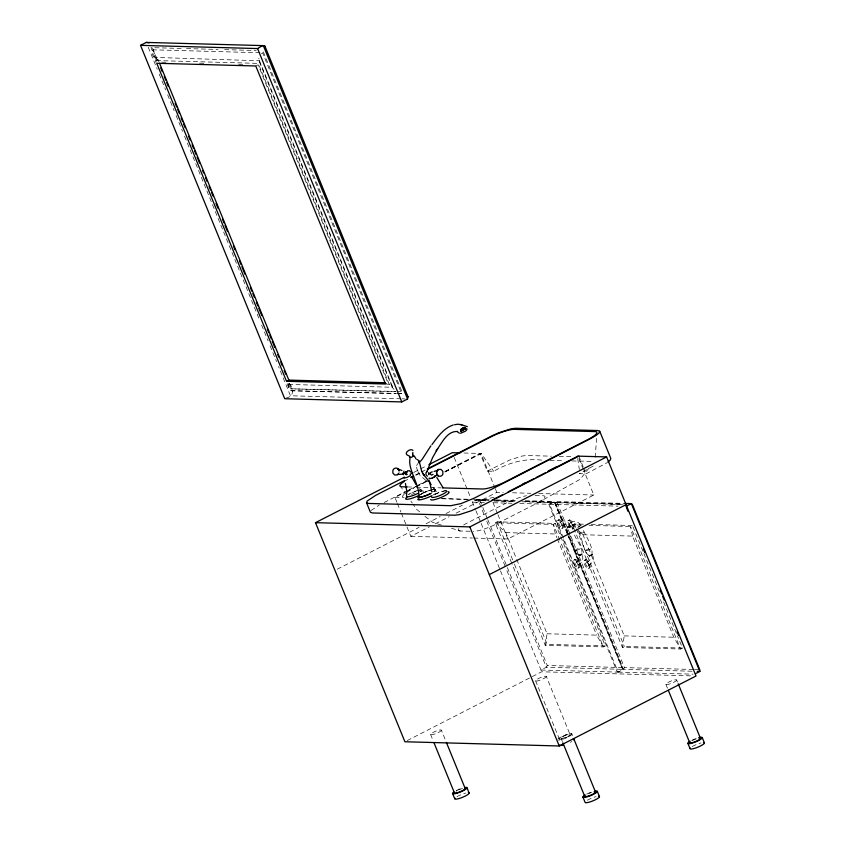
<?xml version="1.0" encoding="UTF-8"?>
<svg xmlns="http://www.w3.org/2000/svg" width="845" height="845" viewBox="0 0 845 845"><rect width="100%" height="100%" fill="white"/><g stroke="black" fill="none" stroke-linecap="round" stroke-linejoin="round"><path stroke-width="0.63" stroke-dasharray="4.22 3.17" d="M595.281 457.272L596.549 437.911M568.516 533.512C573.459 538.17 572.487 554.383 580.378 555.482C586.462 549.82 573.153 537.938 573.882 531.463M578.318 531.642C582.342 534.822 583.483 558.07 591.68 555.397C594.014 546.852 585.395 536.057 582.089 527.607M572.836 529.435C572.361 523.361 564.016 526.593 567.851 531.357M416.627 465.627L417.736 463.641M516.739 559.443L547.074 633.771L545.247 645.327L603.383 646.911L605.284 645.939L555.292 523.414L497.156 521.819L495.244 522.801L511.584 562.833M577.209 529.382L582.976 534.737L624.254 635.884L622.416 647.439L680.552 649.023L682.464 648.052L677.51 635.915M461.286 432.228L460.261 429.82L462.754 427.676M463.905 428.257L462.574 428.816M463.356 428.859L464.285 427.686M289.328 383.482L288.62 384.422A12.992 6.211 -40.7 0 0 288.377 386.45L288.8 387.982L290.247 388.795L395.587 391.679M460.567 430.126L461.824 431.679L461.222 432.228L459.86 430.538L461.476 428.911L462.479 430.295L461.19 431.172L460.124 429.873L461.75 430.992L460.747 429.609M464.655 427.982L464.032 428.246M462.595 431.404L464.676 428.531M588.933 468.109L580.23 479.242L535.888 503.778L496.818 523.773A18.674 3.623 -22.2 0 1 473.327 531.357M404.628 493.596L402.336 496.353L404.406 497.536M567.523 527.259L568.115 526.583M569.995 526.329C573.111 526.266 564.713 529.266 568.093 527.058C574.019 524.925 563.256 517.689 560.298 522.474M570.438 525.981L567.164 527.238M579.015 555.45L581.867 554.542L581.117 555.112M589.229 556.021L590.201 555.366M586.958 562.464L590.021 559.823L589.44 555.936L592.598 554.162L588.785 555.63L589.683 555.651M592.155 554.732L591.574 555.397M464.581 427.94L462.088 430.094L460.05 430.57M525.284 501.455L555.133 502.268L622.585 667.55L622.67 669.335L617.262 672.102L540.948 670.011L546.356 667.244L622.67 669.335L568.072 535.55M462.542 428.764L463.556 430.221L465.088 429.154L463.556 427.19M259.975 52.739L152.966 49.813C149.766 53.605 155.702 58.611 155.913 62.445M461 428.89L463.842 428.869L461 428.89L462.004 430.274L463.43 430.189M460.282 430.844L461.497 430.147M462.416 428.098L463.229 427.654L464.972 428.837L465.627 428.309L464.56 426.926M261.538 53.636L262.584 52.812L400.836 391.594L399.537 391.784M371.082 510.517L379.458 504.93M622.585 667.55L547.306 665.49L546.356 667.244L506.155 568.727M693.27 669.483L624.476 667.603L623.525 669.356L618.117 672.124L549.63 504.285L555.028 501.518L624.772 503.419M156.663 61.072L155.174 57.418L156.811 57.978A4.193 3.179 3.1 0 1 157.793 59.034L157.751 60.618L258.253 63.375L259.373 61.812A4.193 2.007 -40.7 0 0 259.457 60.787L155.174 57.418A12.992 9.865 3.1 0 1 153.272 55.369L152.427 53.89M461.476 428.806L462.384 427.823L463.292 429.577M462.49 430.189L464.856 428.975M462.321 430.696L464.37 429.228M462.564 430.728L465.891 428.795M462.585 429.851L463.356 428.964L461.613 430.094M465.289 429.017L465.986 428.563L464.982 427.179M463.578 430.2L465.088 429.207M406.646 492.36L413.701 488.03M420.039 494.79L422.373 493.406M577.864 527.248L580.124 526.245M578.033 527.206L579.3 526.551M593.148 466.07L579.364 473.665L586.029 473.844L607.08 462.733M444.966 471.415L480.066 453.459L487.28 471.14L493.691 471.32C508.722 462.511 525.96 457.726 543.441 460.388M255.781 65.984L258.105 64.79L387.887 382.817L385.563 384.01M285.885 398.132C293.796 396.611 294.324 389.513 289.571 383.799M413.691 472.439L419.532 469.44M420.704 468.848L426.545 465.859M415.539 474.964L420.24 472.556M421.412 471.954L426.112 469.556M416.046 475.165L423.049 471.573M384.137 502.543L407.533 490.565M408.705 489.973L416.891 485.78M418.064 485.178L426.25 480.995M396.939 502.321L394.953 497.462L405.41 492.117M406.572 491.526L414.705 487.364M415.867 486.762L426.324 481.418M444.914 471.911L480.921 453.48L494.8 487.491M416.036 486.847L426.514 481.481M445.135 471.954L481.217 453.49L493.691 471.32M487.28 471.14L509.619 460.06L522.136 456.025L526.541 455.497L551.352 456.173M337.303 569.181L419.131 527.312M426.144 523.731L440.171 516.548M446.012 513.559L462.384 505.183M401.407 513.253L410.818 536.332L429.408 526.826M435.217 523.858L449.16 516.717M456.12 513.158L496.786 492.35L503.335 492.529M519.823 503.462L548.764 504.254L554.172 501.486L567.576 534.325M473.76 538.054L507.856 538.994L593.813 495.012L583.906 470.718M558.186 520.129L559.136 519.643M555.292 523.414L553.38 524.396L495.244 522.801L505.806 532.625L516.242 558.218M568.653 520.414L569.604 519.928M561.45 525.294A1.553 0.613 62.9 0 0 561.175 523.192A1.553 0.613 62.9 0 0 559.992 523.161A1.553 0.613 62.9 0 0 561.45 525.294L565.389 524.333L567.354 527.164M570.755 522.759C574.304 519.781 579.786 521.893 580.705 526.34M561.65 528.611A4.669 1.848 62.9 0 0 560.837 522.305A4.669 1.848 62.9 0 0 557.267 522.199A4.669 1.848 62.9 0 0 561.65 528.611L562.601 528.125A4.669 1.848 62.9 0 0 561.788 521.809A4.669 1.848 62.9 0 0 558.228 521.714A4.669 1.848 62.9 0 0 562.601 528.125M583.367 524.185L574.325 523.932L572.414 524.914L622.416 647.439L624.328 646.457L682.464 648.052M571.907 525.579A1.553 0.613 62.9 0 0 571.643 523.477A1.553 0.613 62.9 0 0 570.449 523.446A1.553 0.613 62.9 0 0 571.907 525.579L575.846 524.618L577.822 527.449M572.107 528.896A4.669 1.848 62.9 0 0 571.294 522.59A4.669 1.848 62.9 0 0 567.734 522.485A4.669 1.848 62.9 0 0 572.107 528.896L573.068 528.41A4.669 1.848 62.9 0 0 572.245 522.094A4.669 1.848 62.9 0 0 568.685 521.999A4.669 1.848 62.9 0 0 573.068 528.41M574.389 559.834L575.35 559.348M576.501 562.178L579.564 559.538L579.152 555.746M584.856 560.119L585.807 559.633M577.653 564.999A1.553 0.613 62.9 0 0 577.378 562.897A1.553 0.613 62.9 0 0 576.195 562.865A1.553 0.613 62.9 0 0 577.653 564.999C581.983 563.678 584.307 558.545 581.867 554.542M577.853 568.315A4.669 1.848 62.9 0 0 577.04 562.01A4.669 1.848 62.9 0 0 573.47 561.904A4.669 1.848 62.9 0 0 577.853 568.315L578.804 567.829A4.669 1.848 62.9 0 0 577.991 561.513A4.669 1.848 62.9 0 0 574.431 561.418A4.669 1.848 62.9 0 0 578.804 567.829M588.109 565.284A1.553 0.613 62.9 0 0 587.845 563.182A1.553 0.613 62.9 0 0 586.652 563.15A1.553 0.613 62.9 0 0 588.109 565.284C592.451 563.964 594.774 558.83 592.334 554.827M588.31 568.601A4.669 1.848 62.9 0 0 587.497 562.295A4.669 1.848 62.9 0 0 583.937 562.189A4.669 1.848 62.9 0 0 588.31 568.601L589.271 568.115A4.669 1.848 62.9 0 0 588.458 561.798A4.669 1.848 62.9 0 0 584.888 561.703A4.669 1.848 62.9 0 0 589.271 568.115M605.284 645.939L547.159 644.344L545.247 645.327L512.081 564.048M407.248 740.558L531.156 677.162M532.318 676.57L541.677 671.786L693.375 675.937M422.299 493.427L431.288 489.973M568.748 526.995L569.583 526.625M579.638 555.07L582.089 554.457M590.095 555.355L591.764 554.721M462.405 428.816L463.43 430.327M460.124 429.873L461.37 428.901L462.373 430.285M461.286 430.57L463.261 427.739L464.264 429.123M288.018 383.398L291.007 390.728L396.189 393.421M432.936 487.628L437.013 491.822M416.226 490.966L408.515 494.462A8.144 1.584 -22.2 0 1 418.074 490.396M579.67 555.672L580.388 555.44M590.93 555.038L592.546 554.742M494.05 497.251L483.129 499.691L476.569 499.511M395.618 391.446L290.247 388.795M397.562 393.643L403.403 393.612M461.592 430.02C459.384 430.517 463.62 427.327 463.292 430.39M524.882 501.539L555.133 502.268M484.301 502.49L472.45 502.173L477.858 499.406L479.411 500.303L488.938 500.462M568.431 534.357L555.028 501.518L556.58 502.416L623.219 504.138M394.066 389.344A12.992 9.865 3.1 0 1 392.238 387.263L392.143 385.911A4.193 3.179 3.1 0 0 391.193 384.834L389.218 384.285L258.253 63.375M418.138 490.353L421.074 489.92L424.021 491.653M445.959 490.618L439.411 492.265L433.612 495.149A8.144 1.584 -22.2 0 1 445.843 490.681M569.562 526.034L570.248 526.055M590.127 555.957L589.44 555.936M549.926 460.514L564.196 460.789M571.98 460.947L592.746 461.359M181.242 48.45L150.98 47.616L156.462 61.051M186.502 48.587L218.073 49.454M224.654 49.633L256.225 50.499M161.68 62.15L168.197 62.329M199.473 63.185L205.979 63.364M238.565 64.262L245.082 64.442M386.609 384.211L389.545 384.221M288.62 384.422L392.238 387.263L258.792 60.248A12.992 6.211 -40.7 0 1 258.961 58.263M396.918 391.488L400.836 391.594M397.509 393.453L404.111 393.633M291.007 390.728L396.242 393.601M400.952 398.808L290.479 395.777L278.544 366.54M402.262 398.84L404.892 398.914M463.989 453.015L481.217 453.49M559.189 456.395L572.245 456.754M407.205 486.921L415.011 487.132M416.31 487.174L429.302 487.523M430.601 487.565L441.005 487.85M512.514 492.783L530.871 493.29M538.74 493.501L593.813 495.012M535.086 495.529L542.923 495.74A18.674 3.623 -22.2 0 1 535.888 503.778M488.389 499.691L477.858 499.406L484.808 516.432M496.279 499.902L517.33 500.483M525.231 500.694L554.172 501.486L567.671 534.822M441.143 498.539L467.38 499.258M394.953 497.462L404.132 497.716M442.157 498.761L468.383 499.479M473.633 499.617L489.371 500.05M496.733 500.673L514.901 501.169M479.411 500.303L488.505 500.546M493.702 500.694L515.788 501.296M556.58 502.416L622.849 504.222M474.372 500.472L487.565 500.832M494.156 501.011L515.27 501.592M521.861 501.772L626.071 504.623M493.512 502.743L511.922 503.25M549.63 504.285L618.044 506.155M591.12 524.396L632.461 525.527L630.55 526.509L589.208 525.368M581.455 525.157L572.414 524.914L576.258 528.484M451.494 528.241L460.261 530.998L472.017 531.325M505.806 532.625L555.366 533.987L556.855 537.642M582.976 534.737L632.535 536.1L673.814 637.246L680.552 649.023L630.55 526.509L632.535 536.1M410.818 536.332L472.45 538.022M547.074 633.771L596.644 635.134L603.383 646.911L560.309 541.37M624.254 635.884L673.814 637.246M694.569 669.525L699.755 669.662M691.949 671.236L623.525 669.356L568.928 535.572M618.117 672.124L693.122 674.183M441.47 525.104L432.693 522.347L424.665 516.115M291.937 390.57L292.56 391.129M434.298 489.551L435.344 490.142M426.112 480.583L427.052 481.132M425.753 480.319L420.102 475.365L417.631 471.362M419.712 511.901L416.733 509.377L413.078 504.201M419.447 488.59L421.666 490.501M433.918 488.178L435.45 489.973M434.478 489.498L435.608 490.861M464.623 426.926L465.986 428.616M463.673 427.147L465.035 428.848M464.148 429.175L463.144 427.792L462.363 428.214L461.581 428.806L462.585 430.189M462.426 429.661L463.588 431.235M460.757 429.947L461.771 431.372M399.938 485.6L405.78 493.871M410.892 501.106L412.349 503.166M418.011 471.077L416.86 468.795L416.606 465.775M632.958 526.741L643.351 552.218M643.848 553.433L660.177 593.465M663.652 601.957L677.014 634.711M676.708 680.109A5.841 1.13 -22.2 0 1 668.437 684.334A5.841 1.13 -22.2 0 1 668.712 682.116A5.841 1.13 -22.2 0 1 676.708 680.109L677.701 682.538M578.814 456.163L583.145 466.778M583.62 467.95L586.029 473.844M578.941 458.571L583.409 469.503M665.871 684.27L667.856 689.129M574.325 523.932L575.804 527.576M576.301 528.79L624.328 646.457M557.024 502.321L624.476 667.603M568.167 536.047L622.342 668.807M548.764 504.254L562.664 538.318M563.161 539.532L617.262 672.102M559.812 540.166L553.38 524.396L555.366 533.987M557.351 538.856L596.644 635.134M495.297 488.706L496.786 492.35M492.984 502.553L497.441 513.485M497.937 514.7L507.856 538.994M497.156 521.819L513.982 563.066M514.478 564.28L547.159 644.344M479.854 500.208L482.337 506.282M482.833 507.507L487.29 518.439M487.787 519.654L547.306 665.49M486.794 521.291L505.659 567.513M571.748 733.809A5.841 1.13 -22.2 0 1 563.478 738.044A5.841 1.13 -22.2 0 1 563.752 735.815A5.841 1.13 -22.2 0 1 571.748 733.809L573.227 737.453M546.377 676.539A5.841 1.13 -22.2 0 1 538.107 680.764A5.841 1.13 -22.2 0 1 538.381 678.546A5.841 1.13 -22.2 0 1 546.377 676.539L570.164 734.844A5.841 1.13 -22.2 0 1 561.904 739.069A5.841 1.13 -22.2 0 1 562.178 736.851A5.841 1.13 -22.2 0 1 570.164 734.844M454.209 457.472L470.76 498.011M472.228 501.613L475.429 509.461M475.925 510.686L480.657 522.284M481.154 523.499L500.008 569.678M500.504 570.903L541.677 671.786M560.911 737.97L562.39 741.614M535.54 680.7L559.327 739.005M263.302 51.904L402.822 393.781M259.373 60.534L392.312 386.302M397.435 503.536L400.91 512.038M441.407 730.238A5.841 1.13 -22.2 0 1 433.147 734.474A5.841 1.13 -22.2 0 1 433.422 732.256A5.841 1.13 -22.2 0 1 441.407 730.238L445.875 741.171M157.973 59.425L158.966 61.865M152.491 47.901L157.973 61.336M152.966 49.813L157.445 60.777M289.233 383.714L291.219 388.594M430.57 734.4L433.052 740.473M287.089 383.883L288.589 387.549M148.266 47.288L157.223 69.227M159.209 74.096L165.673 89.94M167.659 94.809L174.123 110.653M176.119 115.533L182.583 131.366M184.569 136.246L259.658 320.234M261.644 325.103L268.108 340.947M270.094 345.827L276.558 361.66M577.716 458.56L579.332 469.503M399.041 470.992L399.051 472.851M588.87 793.497A5.841 1.13 -22.2 0 1 591.669 792.42M587.328 800.247A7.785 1.51 -22.2 0 1 596.074 796.634M586.694 794.099A7.785 1.51 -22.2 0 1 592.197 791.828M456.068 791.195A5.841 1.13 -22.2 0 1 457.219 790.561M458.539 789.927A5.841 1.13 -22.2 0 1 462.627 788.48M456.987 796.677A7.785 1.51 -22.2 0 1 465.743 793.064M456.353 790.529A7.785 1.51 -22.2 0 1 461.856 788.258M419.12 490.163A8.144 1.584 -22.2 0 1 420.535 491.779M419.659 491.526A9.908 1.922 -22.2 0 1 419.194 495.297M411.536 494.526A9.908 1.922 -22.2 0 1 415.096 493.005M432.439 491.695A10.383 2.017 -22.2 0 1 432.999 495.085M419.067 495.307A9.422 1.827 -22.2 0 1 432.883 489.593A9.422 1.827 -22.2 0 1 430.665 493.543M422.257 493.29A9.633 1.87 -22.2 0 1 433.01 489.487A9.633 1.87 -22.2 0 1 434.119 491.494M405.336 480.794A18.674 3.623 -22.2 0 1 407.765 479.411M460.261 530.998A18.674 3.623 -22.2 0 1 459.416 528.04M463.599 525.009A18.674 3.623 -22.2 0 1 467.296 522.96L506.366 502.976A18.674 3.623 -22.2 0 1 526.519 495.709M692.509 740.421A5.841 1.13 -22.2 0 1 696.639 738.72M692.287 746.547A7.785 1.51 -22.2 0 1 701.033 742.924M691.654 740.4A7.785 1.51 -22.2 0 1 697.157 738.129M571.875 741.477A7.785 1.51 -22.2 0 1 570.343 742.322M557.827 739.164A7.785 1.51 -22.2 0 1 568.537 734.062A7.785 1.51 -22.2 0 1 569.71 736.175A7.785 1.51 -22.2 0 1 558.387 740.178M578.603 555.017L582.142 553.876L578.603 555.017M461.56 431.457L460.863 431.975L461.571 431.51M587.074 550.56A2.884 0.56 -22.2 0 0 591.173 548.468A2.884 0.56 -22.2 0 0 587.212 549.461A2.884 0.56 -22.2 0 0 587.074 550.56M580.251 533.839A2.884 0.56 -22.2 0 0 584.339 531.748A2.884 0.56 -22.2 0 0 580.388 532.741A2.884 0.56 -22.2 0 0 580.251 533.839M576.617 550.275A2.884 0.56 -22.2 0 0 580.705 548.183A2.884 0.56 -22.2 0 0 576.755 549.176A2.884 0.56 -22.2 0 0 576.617 550.275"/><path stroke-width="1.27" d="M428.753 472.999L428.711 474.225L428.88 472.873M405.273 473.01L406.445 474.277L405.273 472.936L405.663 471.964L405.188 474.013L405.917 474.605M405.716 473.95L406.625 474.436L405.273 472.936L406.392 471.573L405.684 471.932M412.772 454.24L412.835 452.402M412.92 450.385C410.49 447.66 401.85 453.923 409.117 455.867C409.519 459.215 414.895 456.522 412.54 454.114M428.764 474.658L428.837 473.654M405.463 473.527L405.378 472.904L405.621 473.929M430.665 493.543A9.422 1.827 -22.2 0 1 418.814 497.378L418.835 499.448M436.823 477.478L443.023 487.671M264.876 47.848C265.869 42.746 259.193 47.679 257.577 48.566L140.534 45.355L284.733 398.724L401.776 401.924L407.522 398.988L408.029 396.823L264.876 46.021M426.704 472.101L432.545 457.715L437.742 448.537M403.994 471.172L403.255 473.464M578.814 456.163L478.207 507.634L471.616 510.655L459.11 514.7L454.705 515.218L372.423 512.968L370.416 512.271L366.54 502.743L367.195 501L375.571 495.413L404.956 480.382M427.285 468.954L491.938 435.872L498.518 432.851L511.024 428.816L515.429 428.288L597.711 430.538L599.718 431.246L599.063 432.989L595.968 435.524L590.676 438.576L474.32 498.117L461.116 503.567L450.818 505.701L368.536 503.451L366.54 502.743M430.887 445.833L422.12 459.416L419.046 462.796M436.115 450.807C441.724 443.646 446.635 431.034 457.356 431.468M432.006 444.565C437.721 436.844 443.741 428.13 453.29 424.961M427.169 471.33L425.933 472.82L426.038 474.858L427.412 476.242M398.47 473.527L397.308 474.901L394.71 475.027L392.883 473.073L392.862 470.316C393.802 467.475 397.921 467.169 399.03 470.063M410.311 457.134C406.815 468.88 419.912 483.974 418.814 497.378M404.132 477.288L404.037 478.143L407.1 477.372L410.279 475.746L410.385 474.89M429.228 477.974L429.123 478.83L432.196 478.059L435.904 475.82L434.837 475.672M433.084 474.341L431.573 475.112L430.411 474.203L430.57 472.492L432.26 471.88M607.851 462.099L610.164 460.198L610.819 458.455L599.718 431.246M397.414 474.52L402.547 474.108M406.519 474.732L407.174 474.298M434.013 477.245L434.774 476.791M140.534 45.355L146.28 42.419L149.142 42.852M286.529 381.296L385.563 384.01L255.781 65.984L156.748 63.269L286.529 381.296L288.853 380.113L385.288 382.743M577.357 456.12L606.604 456.923L696.016 676.011L559.242 745.987L404.903 741.762L315.502 522.675L404.343 477.224M410.184 474.225L412.518 473.031M428.89 464.655L452.265 452.698L460.081 452.909M410.828 477.372L413.184 476.168M411.378 477.552L413.712 476.358M427.718 469.186L490.734 436.949A18.674 3.623 -22.2 0 1 514.225 429.366L594.817 431.573A18.674 3.623 -22.2 0 1 587.782 439.601L506.092 481.396A18.674 3.623 -22.2 0 1 482.59 488.991L442.305 487.882M522.632 484.111L524.956 482.928M548.247 471.014L556.401 466.841M491.991 500.124L502.448 494.769M508.257 491.801L533.808 478.724M536.131 477.531L545.426 472.777M547.75 471.594L576.786 456.733M315.502 522.675L469.841 526.9L606.604 456.923M489.308 574.6L626.071 504.623M625.934 506.366L631.342 503.599L699.84 671.448L695.519 673.666M432.196 478.059L433.01 477.689M412.878 456.152L414.219 455.899L416.099 458.983M434.108 471.468L438.027 470.073L436.622 471.774L436.802 474.14L438.449 475.798L436.643 475.249M454.578 424.739L457.905 424.201L461.845 424.855M407.596 470.792L409.402 470.718L410.712 472.091M146.28 42.419L263.323 45.619L407.522 398.988M407.205 486.921L402.009 486.783A18.674 3.623 -22.2 0 1 404.259 481.47M624.772 503.419L631.342 503.599L632.313 504.38L699.755 669.662L699.84 671.448L697.209 671.374M427.813 481.333C429.989 480.932 423.651 475.756 423.123 473.823L424.179 475.386L421.792 471.478M466.736 428.489L466.936 429.619L465.489 431.172L460.588 433.295M460.472 424.422L467.369 426.683M401.914 470.496L397.53 468.817L398.988 470.38M417.124 459.522L419.257 460.863M457.124 431.468L459.363 433.2M407.343 471.827L406.625 471.478L407.406 471.859M407.121 395.386L408.029 396.823M428.911 481.439L431.182 484.692M415.951 484.428L411.821 477.108M405.273 472.936L405.716 473.865M626.43 507.581L627.919 511.236M643.309 548.944L644.798 552.588M660.188 590.296L661.677 593.94M662.67 596.369L664.159 600.024M677.067 631.648L678.556 635.292M702.301 737.717L704.466 743.019M678.197 683.753L700.494 738.414M668.342 690.344L689.657 742.575M687.862 743.262L690.016 748.564M597.341 791.427L599.506 796.719M573.723 738.667L595.535 792.114M562.886 742.829L584.698 796.275M582.892 796.962L585.057 802.264A7.785 1.51 -22.2 0 0 593.951 800.426A7.785 1.51 -22.2 0 0 598.64 796.243M469.841 526.9L559.242 745.987M257.577 48.566L401.776 401.924M467.01 787.857L469.176 793.159M446.371 742.385L465.204 788.543M159.568 63.301L288.853 380.113M160.74 67.938L162.229 71.603M164.226 76.483L165.715 80.148M166.708 82.588L168.208 86.243M175.179 103.322L176.668 106.988M177.672 109.427L179.161 113.093M181.157 117.973L182.647 121.627M183.64 124.067L185.139 127.732M188.625 136.277L190.114 139.932M192.111 144.812L193.6 148.477M194.593 150.917L196.093 154.572M197.086 157.012L199.578 163.117M202.568 170.436L203.56 172.876M205.557 177.756L207.046 181.421M209.042 186.301L210.532 189.956M211.525 192.396L213.024 196.061M216.014 203.381L217.999 208.261M222.478 219.246L223.978 222.9M224.971 225.351L227.463 231.445M233.442 246.085L234.931 249.75M239.41 260.735L240.909 264.39M241.902 266.83L244.892 274.15M250.363 287.575L251.863 291.24M252.856 293.68L254.356 297.334M256.341 302.214L257.841 305.879M258.834 308.319L261.823 315.639M267.295 329.064L268.794 332.719M269.787 335.159L271.277 338.824M272.28 341.264L274.762 347.369M277.751 354.689L278.755 357.129M280.741 362.009L282.241 365.663M284.226 370.543L285.726 374.208M434.045 742.903L454.367 792.705M452.561 793.402L454.726 798.694M421.697 471.235L419.775 463.567L418.539 461.962L419.585 462.458L418.814 462.331M429.355 480.699L431.869 491.948M403.012 473.147L403.498 474.668M405.42 483.424L406.783 491.262L406.54 496.3A8.144 1.584 -22.2 0 0 417.694 493.501M594.067 791.818A5.841 1.13 -22.2 0 1 591.373 794.891A5.841 1.13 -22.2 0 1 584.93 795.874M595.376 791.026A7.785 1.51 -22.2 0 1 595.081 793.444A7.785 1.51 -22.2 0 1 584.867 797.363A7.785 1.51 -22.2 0 1 585.162 794.944M464.56 788.184A5.841 1.13 -22.2 0 1 460.335 791.628A5.841 1.13 -22.2 0 1 454.589 792.304M468.31 792.673A7.785 1.51 -22.2 0 1 462.68 797.257A7.785 1.51 -22.2 0 1 455.022 798.166M465.046 787.455A7.785 1.51 -22.2 0 1 465.183 789.6A7.785 1.51 -22.2 0 1 455.466 793.613A7.785 1.51 -22.2 0 1 453.638 792.177M445.843 490.681A8.144 1.584 -22.2 0 1 440.932 495.064A8.144 1.584 -22.2 0 1 431.626 496.987M448.019 491.716A9.908 1.922 -22.2 0 1 442.041 497.05A9.908 1.922 -22.2 0 1 430.718 499.395M418.117 495.825A9.908 1.922 -22.2 0 1 407.744 499.268A9.908 1.922 -22.2 0 1 406.994 497.145M431.953 495.645A10.383 2.017 -22.2 0 1 417.726 499.226M430.749 493.522A9.633 1.87 -22.2 0 1 417.567 496.839M699.026 738.118A5.841 1.13 -22.2 0 1 696.333 741.192A5.841 1.13 -22.2 0 1 689.89 742.163M703.6 742.533A7.785 1.51 -22.2 0 1 697.981 747.128A7.785 1.51 -22.2 0 1 690.323 748.026M698.878 737.622A7.785 1.51 -22.2 0 1 700.875 739.206A7.785 1.51 -22.2 0 1 690.28 743.579A7.785 1.51 -22.2 0 1 690.122 741.245M573.269 738.974A7.785 1.51 -22.2 0 1 573.829 739.988M563.119 745.089A7.785 1.51 -22.2 0 1 559.686 744.994M438.217 469.461L436.527 471.521L436.664 474.309C437.868 477.129 441.998 476.95 442.938 474.013L442.791 471.246L440.921 469.376L438.217 469.461"/></g></svg>
